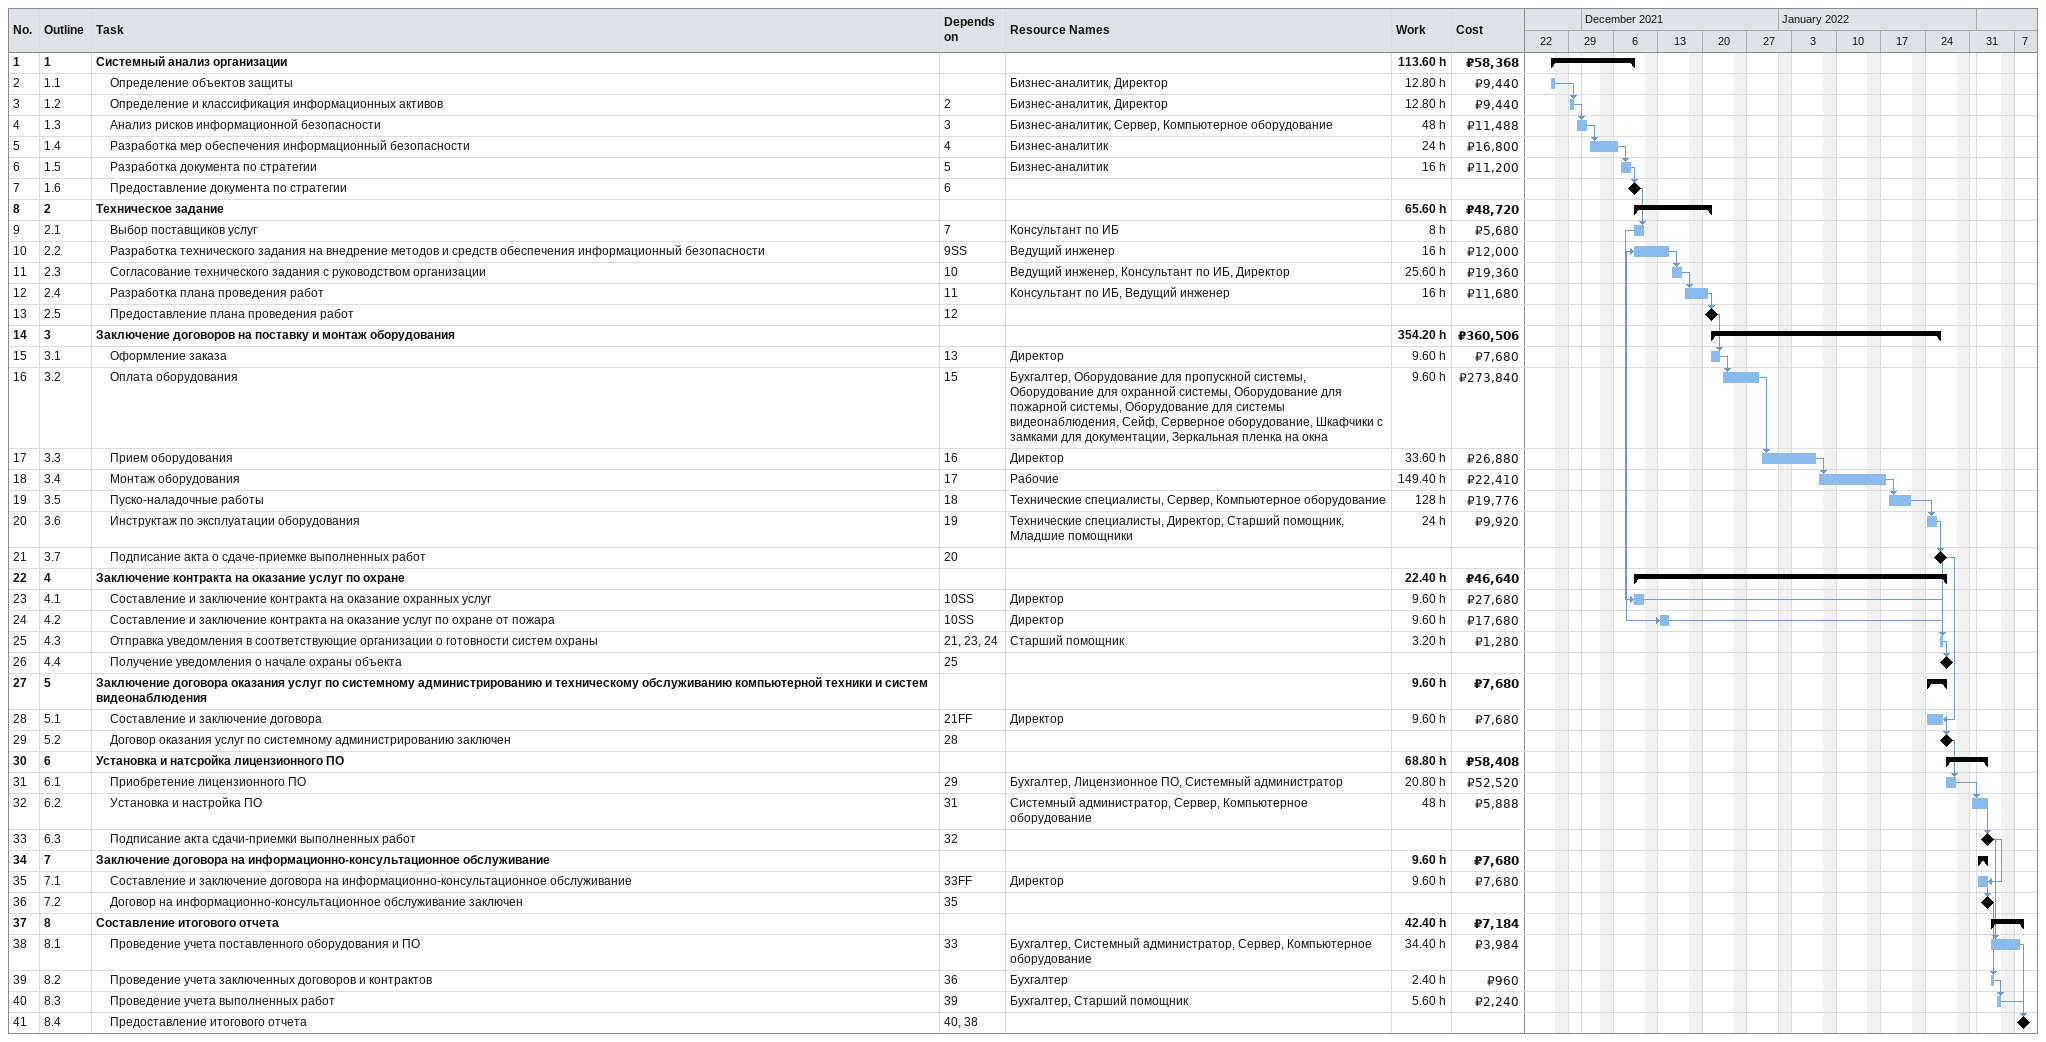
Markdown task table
| ID | WBS | Task | Start | Finish | Predecessors | Resources | Work (h) | Cost (₽) |
|---|---|---|---|---|---|---|---|---|
| 1 | 1 | **Системный анализ организации** | 2021-11-26 | 2021-12-09 |  |  | 113.60 | 58368 |
| 2 | 1.1 | Определение объектов защиты | 2021-11-26 | 2021-11-26 |  | Бизнес-аналитик, Директор | 12.80 | 9440 |
| 3 | 1.2 | Определение и классификация информационных активов | 2021-11-29 | 2021-11-29 | 2 | Бизнес-аналитик, Директор | 12.80 | 9440 |
| 4 | 1.3 | Анализ рисков информационной безопасности | 2021-11-30 | 2021-12-01 | 3 | Бизнес-аналитик, Сервер, Компьютерное оборудование | 48 | 11488 |
| 5 | 1.4 | Разработка мер обеспечения информационный безопасности | 2021-12-02 | 2021-12-06 | 4 | Бизнес-аналитик | 24 | 16800 |
| 6 | 1.5 | Разработка документа по стратегии | 2021-12-07 | 2021-12-08 | 5 | Бизнес-аналитик | 16 | 11200 |
| 7 | 1.6 | Предоставление документа по стратегии (milestone) | 2021-12-09 | 2021-12-09 | 6 |  |  |  |
| 8 | 2 | **Техническое задание** | 2021-12-09 | 2021-12-21 |  |  | 65.60 | 48720 |
| 9 | 2.1 | Выбор поставщиков услуг | 2021-12-09 | 2021-12-10 | 7 | Консультант по ИБ | 8 | 5680 |
| 10 | 2.2 | Разработка технического задания на внедрение методов и средств обеспечения информационный безопасности | 2021-12-09 | 2021-12-14 | 9SS | Ведущий инженер | 16 | 12000 |
| 11 | 2.3 | Согласование технического задания с руководством организации | 2021-12-15 | 2021-12-16 | 10 | Ведущий инженер, Консультант по ИБ, Директор | 25.60 | 19360 |
| 12 | 2.4 | Разработка плана проведения работ | 2021-12-17 | 2021-12-20 | 11 | Консультант по ИБ, Ведущий инженер | 16 | 11680 |
| 13 | 2.5 | Предоставление плана проведения работ (milestone) | 2021-12-21 | 2021-12-21 | 12 |  |  |  |
| 14 | 3 | **Заключение договоров на поставку и монтаж оборудования** | 2021-12-21 | 2022-01-26 |  |  | 354.20 | 360506 |
| 15 | 3.1 | Оформление заказа | 2021-12-21 | 2021-12-22 | 13 | Директор | 9.60 | 7680 |
| 16 | 3.2 | Оплата оборудования | 2021-12-23 | 2021-12-28 | 15 | Бухгалтер, Оборудование для пропускной системы, Оборудование для охранной системы, Оборудование для пожарной системы, Оборудование для системы видеонаблюдения, Сейф, Серверное оборудование, Шкафчики с замками для документации, Зеркальная пленка на окна | 9.60 | 273840 |
| 17 | 3.3 | Прием оборудования | 2021-12-29 | 2022-01-06 | 16 | Директор | 33.60 | 26880 |
| 18 | 3.4 | Монтаж оборудования | 2022-01-07 | 2022-01-17 | 17 | Рабочие | 149.40 | 22410 |
| 19 | 3.5 | Пуско-наладочные работы | 2022-01-18 | 2022-01-21 | 18 | Технические специалисты, Сервер, Компьютерное оборудование | 128 | 19776 |
| 20 | 3.6 | Инструктаж по эксплуатации оборудования | 2022-01-24 | 2022-01-25 | 19 | Технические специалисты, Директор, Старший помощник, Младшие помощники | 24 | 9920 |
| 21 | 3.7 | Подписание акта о сдаче-приемке выполненных работ (milestone) | 2022-01-26 | 2022-01-26 | 20 |  |  |  |
| 22 | 4 | **Заключение контракта на оказание услуг по охране** | 2021-12-09 | 2022-01-27 |  |  | 22.40 | 46640 |
| 23 | 4.1 | Составление и заключение контракта на оказание охранных услуг | 2021-12-09 | 2021-12-10 | 10SS | Директор | 9.60 | 27680 |
| 24 | 4.2 | Составление и заключение контракта на оказание услуг по охране от пожара | 2021-12-13 | 2021-12-14 | 10SS | Директор | 9.60 | 17680 |
| 25 | 4.3 | Отправка уведомления в соответствующие организации о готовности систем охраны | 2022-01-26 | 2022-01-26 | 21, 23, 24 | Старший помощник | 3.20 | 1280 |
| 26 | 4.4 | Получение уведомления о начале охраны объекта (milestone) | 2022-01-27 | 2022-01-27 | 25 |  |  |  |
| 27 | 5 | **Заключение договора оказания услуг по системному администрированию и техническому обслуживанию компьютерной техники и систем видеонаблюдения** | 2022-01-24 | 2022-01-27 |  |  | 9.60 | 7680 |
| 28 | 5.1 | Составление и заключение договора | 2022-01-24 | 2022-01-26 | 21FF | Директор | 9.60 | 7680 |
| 29 | 5.2 | Договор оказания услуг по системному администрированию заключен (milestone) | 2022-01-27 | 2022-01-27 | 28 |  |  |  |
| 30 | 6 | **Установка и натсройка лицензионного ПО** | 2022-01-27 | 2022-02-02 |  |  | 68.80 | 58408 |
| 31 | 6.1 | Приобретение лицензионного ПО | 2022-01-27 | 2022-01-28 | 29 | Бухгалтер, Лицензионное ПО, Системный администратор | 20.80 | 52520 |
| 32 | 6.2 | Установка и настройка ПО | 2022-01-31 | 2022-02-02 | 31 | Системный администратор, Сервер, Компьютерное оборудование | 48 | 5888 |
| 33 | 6.3 | Подписание акта сдачи-приемки выполненных работ (milestone) | 2022-02-02 | 2022-02-02 | 32 |  |  |  |
| 34 | 7 | **Заключение договора на информационно-консультационное обслуживание** | 2022-02-01 | 2022-02-02 |  |  | 9.60 | 7680 |
| 35 | 7.1 | Составление и заключение договора на информационно-консультационное обслуживание | 2022-02-01 | 2022-02-02 | 33FF | Директор | 9.60 | 7680 |
| 36 | 7.2 | Договор на информационно-консультационное обслуживание заключен (milestone) | 2022-02-02 | 2022-02-02 | 35 |  |  |  |
| 37 | 8 | **Составление итогового отчета** | 2022-02-03 | 2022-02-08 |  |  | 42.40 | 7184 |
| 38 | 8.1 | Проведение учета поставленного оборудования и ПО | 2022-02-03 | 2022-02-07 | 33 | Бухгалтер, Системный администратор, Сервер, Компьютерное оборудование | 34.40 | 3984 |
| 39 | 8.2 | Проведение учета заключенных договоров и контрактов | 2022-02-03 | 2022-02-03 | 36 | Бухгалтер | 2.40 | 960 |
| 40 | 8.3 | Проведение учета выполненных работ | 2022-02-04 | 2022-02-04 | 39 | Бухгалтер, Старший помощник | 5.60 | 2240 |
| 41 | 8.4 | Предоставление итогового отчета (milestone) | 2022-02-08 | 2022-02-08 | 40, 38 |  |  |  |
